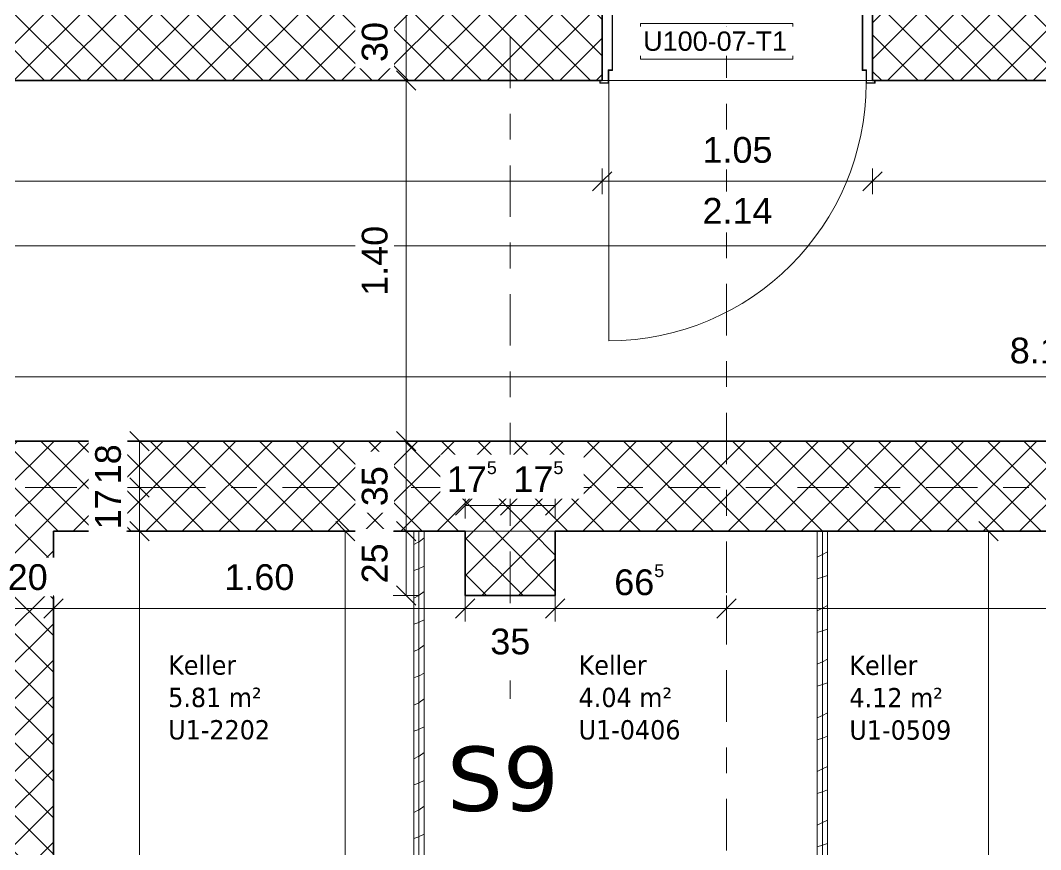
# Model space of a CAD drawing. Header units: metres. Extents: x -35.6 to 33, y -4 to 38.1.
# Drawn here: x 8.239 to 12.202, y 14.985 to 18.206 of the extents above; entities that cross this region are included whole.
import ezdxf

# ---------------------------------------------------------------- set-up
doc = ezdxf.new("R2010")
doc.units = ezdxf.units.M
doc.linetypes.add('_Rasterlinie_', pattern=[0.375, 0.2, -0.05, 0.075, -0.05])
doc.linetypes.add('Grundrissdarstellung Sturz', pattern=[0.25, 0.15, -0.05, 0, -0.05])
for name, color, linetype, lineweight in [('A-____-____-DIMS', 7, 'Continuous', 5), ('A-____-____-DIMS-50', 7, 'Continuous', 5), ('A-AREA-____-IDEN', 7, 'Continuous', 5), ('A-DOOR-____-IDEN', 7, 'Continuous', 5), ('A-DOOR-____-OTLN', 7, 'Continuous', 9), ('A-DOOR-FRAM-MCUT', 7, 'Continuous', 9), ('A-DOOR-OPNG-OTLN', 7, 'Continuous', 9), ('A-FLOR-____-OTLN', 7, 'Continuous', 9), ('A-WALL-____-MCUT', 7, 'Continuous', 35), ('A-WALL-____-PATT', 7, 'Continuous', 35), ('A-WALL-FNSH-MCUT', 7, 'Continuous', 35), ('S-COLS-____-MCUT', 7, 'Continuous', 35), ('S-COLS-____-OTLN', 7, 'Continuous', 9), ('S-GRID-____-OTLN', 7, 'Continuous', 5)]:
    doc.layers.add(name, color=color, linetype=linetype, lineweight=lineweight)
doc.layers.add('S-GRID-____-IDEN', color=7, linetype='Continuous', lineweight=9, true_color=0x5555aa)
doc.styles.add('Arial', font='arial.ttf', dxfattribs={"height": 0.1})
doc.styles.add('Arial_1', font='arial.ttf', dxfattribs={"height": 0.075})
doc.styles.add('Verdana_3', font='verdana.ttf', dxfattribs={"width": 0.9, "height": 0.075})
doc.styles.add('Verdana_B', font='verdana.ttf', dxfattribs={"height": 0.25})
doc.dimstyles.new('Arial_2_00mm_fein_2', dxfattribs={"dimscale": 0.3048, "dimtxt": 0.102026, "dimasz": 0.246063, "dimexe": 0.164042, "dimexo": 0.0625, "dimgap": 0.123031, "dimtad": 1, "dimrnd": 0.005, "dimzin": 0, "dimdsep": 46, "dimtxsty": 'Arial', "dimblk1": 'OBLIQUE', "dimblk2": 'OBLIQUE', "dimsah": 1, "dimcen": 0.09, "dimazin": 0, "dimtfac": 1, "dimtdec": 4, "dimtix": 1, "dimtmove": 0, "dimatfit": 3, "dimfxl": 0.164042, "dimfxlon": 1, "dimtvp": 1, "dimtfill": 1, "dimtolj": 1, "dimtzin": 0, "dimarcsym": 2})
doc.dimstyles.new('SUB_Rohbau_fein', dxfattribs={"dimscale": 0.3048, "dimtxt": 0.102026, "dimasz": 0.246063, "dimexe": 0.164042, "dimexo": 0.0625, "dimgap": 0.123031, "dimtad": 1, "dimdec": 1, "dimlfac": 100, "dimrnd": 0.5, "dimdsep": 46, "dimtxsty": 'Arial', "dimblk1": 'OBLIQUE', "dimblk2": 'OBLIQUE', "dimsah": 1, "dimcen": 0.09, "dimazin": 0, "dimtfac": 1, "dimtdec": 4, "dimtix": 1, "dimtmove": 0, "dimatfit": 3, "dimfxl": 0.164042, "dimfxlon": 1, "dimtvp": 1, "dimtfill": 1, "dimtolj": 1, "dimtzin": 0, "dimarcsym": 2})
doc.dimstyles.new('SUB_Rohbau_fein_1', dxfattribs={"dimscale": 0.3048, "dimtxt": 0.102026, "dimasz": 0.246063, "dimexe": 0.164042, "dimexo": 0.0625, "dimgap": 0.123031, "dimtad": 1, "dimrnd": 0.005, "dimzin": 0, "dimdsep": 46, "dimtxsty": 'Arial', "dimblk1": 'OBLIQUE', "dimblk2": 'OBLIQUE', "dimsah": 1, "dimcen": 0.09, "dimazin": 0, "dimtfac": 1, "dimtdec": 4, "dimtix": 1, "dimtmove": 0, "dimatfit": 3, "dimfxl": 0.164042, "dimfxlon": 1, "dimtvp": 1, "dimtfill": 1, "dimtolj": 1, "dimtzin": 0, "dimarcsym": 2})
doc.dimstyles.new('SUB_Rohbau_fein_2', dxfattribs={"dimscale": 0.3048, "dimtxt": 0.102026, "dimasz": 0.246063, "dimexe": 0.164042, "dimexo": 0.0625, "dimgap": 0.123031, "dimtad": 1, "dimrnd": 0.005, "dimzin": 0, "dimdsep": 46, "dimtxsty": 'Arial', "dimblk1": 'OBLIQUE', "dimblk2": 'OBLIQUE', "dimsah": 1, "dimcen": 0.09, "dimazin": 0, "dimtfac": 1, "dimtdec": 4, "dimtix": 1, "dimtmove": 2, "dimatfit": 3, "dimfxl": 0.164042, "dimfxlon": 1, "dimtvp": 1, "dimtfill": 1, "dimtolj": 1, "dimtzin": 0, "dimarcsym": 2})
doc.dimstyles.new('SUB_Rohbau_fein_3', dxfattribs={"dimscale": 0.3048, "dimtxt": 0.102026, "dimasz": 0.246063, "dimexe": 0.164042, "dimexo": 0.0625, "dimgap": 0.123031, "dimtad": 1, "dimdec": 1, "dimlfac": 100, "dimrnd": 0.5, "dimdsep": 46, "dimtxsty": 'Arial', "dimblk1": 'OBLIQUE', "dimblk2": 'OBLIQUE', "dimsah": 1, "dimcen": 0.09, "dimazin": 0, "dimtfac": 1, "dimtdec": 4, "dimtix": 1, "dimtmove": 2, "dimatfit": 3, "dimfxl": 0.164042, "dimfxlon": 1, "dimtvp": 1, "dimtfill": 1, "dimtolj": 1, "dimtzin": 0, "dimarcsym": 2})
doc.dimstyles.new('SUB_Rohbau_fein_6', dxfattribs={"dimscale": 0.3048, "dimtxt": 0.102026, "dimasz": 0.246063, "dimexe": 0.164042, "dimexo": 0.0625, "dimgap": 0.123031, "dimtad": 1, "dimdec": 1, "dimlfac": 100, "dimrnd": 0.5, "dimdsep": 46, "dimtxsty": 'Arial', "dimblk1": 'OBLIQUE', "dimblk2": 'OBLIQUE', "dimsah": 1, "dimcen": 0.09, "dimazin": 0, "dimtfac": 1, "dimtdec": 4, "dimtix": 1, "dimtmove": 0, "dimatfit": 3, "dimfxl": 0.164042, "dimfxlon": 1, "dimtvp": 1, "dimtfill": 1, "dimtolj": 1, "dimtzin": 0, "dimarcsym": 2})
doc.dimstyles.new('SUB_Rohbau_fein_7', dxfattribs={"dimscale": 0.3048, "dimtxt": 0.102026, "dimasz": 0.246063, "dimexe": 0.164042, "dimexo": 0.0625, "dimgap": 0.123031, "dimtad": 1, "dimrnd": 0.005, "dimzin": 0, "dimdsep": 46, "dimtxsty": 'Arial', "dimblk1": 'OBLIQUE', "dimblk2": 'OBLIQUE', "dimsah": 1, "dimcen": 0.09, "dimazin": 0, "dimtfac": 1, "dimtdec": 4, "dimtix": 1, "dimtmove": 0, "dimatfit": 3, "dimfxl": 0.164042, "dimfxlon": 1, "dimtvp": 1, "dimtfill": 1, "dimtolj": 1, "dimtzin": 0, "dimarcsym": 2})
pattern_1 = [(45, (0, 0), (-0.07071068, 0.07071068), []), (135, (0, 0), (-0.07071068, -0.07071068), [])]
pattern_2 = [(216.87, (0.0833, 0.20825), (0.62474926, 0.41650112), [0.10412, -0.93712]), (206.565, (0.20825, 0.14578), (-0.20825414, -0.2082493), [0.23283, -0.23283]), (198.435, (0.20825, 0.04165), (-0.41650024, -0.20824584), [0.13171, -0.52684])]

# ---------------------------------------------------------------- blocks, each defined once
blk = doc.blocks.new('TU DF 1 - Stahlzarge - stumpf einschlagend - ML - 1050 x 2140 - EI30-V22--01_UG_OK_FFB_AF_ro')
at = {"layer": 'A-DOOR-____-OTLN', "linetype": 'Grundrissdarstellung Sturz'}
for p, q in [((-0.525, 0.15), (0.525, 0.15)), ((-0.525, -0.15), (0.525, -0.15))]:
    blk.add_line(p, q, dxfattribs=at)
at = {"layer": 'A-DOOR-FRAM-MCUT'}
for p, q in [((-0.5, 0.16), (-0.535, 0.16)), ((-0.535, 0.16), (-0.535, 0.15)), ((-0.5, 0.11), (-0.5, 0.16)), ((0.535, 0.16), (0.5, 0.16)), ((0.5, 0.16), (0.5, 0.11)), ((0.535, 0.15), (0.535, 0.16)), ((-0.535, 0.15), (-0.533, 0.15)), ((-0.533, 0.15), (-0.533, 0.158)), ((-0.533, 0.158), (-0.502, 0.158)), ((-0.502, 0.158), (-0.502, 0.108)), ((0.502, 0.108), (0.502, 0.158)), ((0.502, 0.158), (0.533, 0.158)), ((0.533, 0.158), (0.533, 0.15)), ((0.533, 0.15), (0.535, 0.15)), ((-0.502, 0.108), (-0.487, 0.108)), ((-0.485, 0.11), (-0.5, 0.11)), ((-0.487, 0.108), (-0.487, -0.158)), ((-0.485, -0.16), (-0.485, 0.11)), ((0.5, 0.11), (0.485, 0.11)), ((0.485, 0.11), (0.485, -0.16)), ((0.487, -0.158), (0.487, 0.108)), ((0.487, 0.108), (0.502, 0.108)), ((-0.533, -0.15), (-0.535, -0.15)), ((-0.535, -0.15), (-0.535, -0.16)), ((-0.533, -0.158), (-0.533, -0.15)), ((-0.487, -0.158), (-0.533, -0.158)), ((0.533, -0.158), (0.487, -0.158)), ((0.535, -0.15), (0.533, -0.15)), ((0.533, -0.15), (0.533, -0.158)), ((0.535, -0.16), (0.535, -0.15)), ((-0.535, -0.16), (-0.485, -0.16)), ((0.485, -0.16), (0.535, -0.16))]:
    blk.add_line(p, q, dxfattribs=at)
at = {"layer": 'A-DOOR-OPNG-OTLN'}
blk.add_line((0.5, 0.16), (0.5, 1.16), dxfattribs=at)
blk.add_arc((0.5, 0.16), 1, 90, 180, dxfattribs=at)
blk = doc.blocks.new('DIMBLOCK446--01_UG_OK_FFB_AF_ro')
at = {"layer": 'A-____-____-DIMS-50'}
for p, q in [((8.7011, 16.5716), (8.6636, 16.6091)), ((8.7011, 16.5716), (8.6511, 16.5716)), ((8.7011, 16.5716), (8.7011, 16.3916)), ((8.7011, 16.5716), (8.7386, 16.5341)), ((8.7011, 16.5716), (8.7511, 16.5716)), ((8.7011, 16.3916), (8.6636, 16.4291)), ((8.7011, 16.3916), (8.6511, 16.3916)), ((8.7011, 16.3916), (8.7386, 16.3541)), ((8.7011, 16.3916), (8.7511, 16.3916))]:
    blk.add_line(p, q, dxfattribs=at)
at = {"layer": 'A-____-____-DIMS-50', "color": 0, "insert": (8.529, 16.404), "char_height": 0.1, "width": 0.186088, "attachment_point": 1, "rotation": 90, "line_spacing_factor": 0.941778, "style": 'Arial', "bg_fill": 3, "box_fill_scale": 1.25, "bg_fill_color": 256, "bg_fill_true_color": 13158600, "bg_fill_transparency": 0}
blk.add_mtext('18', dxfattribs=at)
blk = doc.blocks.new('_Oblique')
at = {"color": 0, "linetype": 'ByBlock', "lineweight": -2}
blk.add_line((-0.5, -0.5), (0.5, 0.5), dxfattribs=at)
blk = doc.blocks.new('DIMBLOCK447--01_UG_OK_FFB_AF_ro')
at = {"layer": 'A-____-____-DIMS-50'}
for p, q in [((8.7011, 16.3916), (8.6636, 16.4291)), ((8.7011, 16.3916), (8.6511, 16.3916)), ((8.7011, 16.3916), (8.7011, 16.2216)), ((8.7011, 16.3916), (8.7386, 16.3541)), ((8.7011, 16.3916), (8.7511, 16.3916)), ((8.7011, 16.2216), (8.6636, 16.2591)), ((8.7011, 16.2216), (8.6511, 16.2216)), ((8.7011, 16.2216), (8.7386, 16.1841)), ((8.7011, 16.2216), (8.7511, 16.2216))]:
    blk.add_line(p, q, dxfattribs=at)
at = {"layer": 'A-____-____-DIMS-50', "color": 0, "insert": (8.529, 16.229), "char_height": 0.1, "width": 0.186088, "attachment_point": 1, "rotation": 90, "line_spacing_factor": 0.941778, "style": 'Arial', "bg_fill": 3, "box_fill_scale": 1.25, "bg_fill_color": 256, "bg_fill_true_color": 13158600, "bg_fill_transparency": 0}
blk.add_mtext('17', dxfattribs=at)
blk = doc.blocks.new('DIMBLOCK448--01_UG_OK_FFB_AF_ro')
at = {"layer": 'A-____-____-DIMS-50'}
for p, q in [((8.7011, 16.2216), (8.6636, 16.2591)), ((8.7011, 16.2216), (8.6511, 16.2216)), ((8.7011, 16.2216), (8.7011, 7.2516)), ((8.7011, 16.2216), (8.7386, 16.1841)), ((8.7011, 16.2216), (8.7511, 16.2216)), ((8.7011, 7.2516), (8.6636, 7.2891)), ((8.7011, 7.2516), (8.6511, 7.2516)), ((8.7011, 7.2516), (8.7386, 7.2141)), ((8.7011, 7.2516), (8.7511, 7.2516))]:
    blk.add_line(p, q, dxfattribs=at)
at = {"layer": 'A-____-____-DIMS-50', "color": 0, "insert": (8.529, 12.1492), "char_height": 0.1, "width": 0.325653, "attachment_point": 1, "rotation": 90, "line_spacing_factor": 0.941778, "style": 'Arial', "bg_fill": 3, "box_fill_scale": 1.25, "bg_fill_color": 256, "bg_fill_true_color": 13158600, "bg_fill_transparency": 0}
blk.add_mtext('8.97', dxfattribs=at)
blk = doc.blocks.new('DIMBLOCK786--01_UG_OK_FFB_AF_ro')
at = {"layer": 'A-____-____-DIMS-50'}
for p, q in [((8.167, 16.8216), (8.167, 16.8716)), ((8.167, 16.8216), (8.2045, 16.8591)), ((16.322, 16.8216), (16.322, 16.8716)), ((16.322, 16.8216), (16.3595, 16.8591)), ((8.167, 16.8216), (8.1295, 16.7841)), ((8.167, 16.8216), (16.322, 16.8216)), ((8.167, 16.8216), (8.167, 16.7716)), ((16.322, 16.8216), (16.2845, 16.7841)), ((16.322, 16.8216), (16.322, 16.7716))]:
    blk.add_line(p, q, dxfattribs=at)
at = {"layer": 'A-____-____-DIMS-50', "color": 0, "insert": (12.0828, 16.9936), "char_height": 0.1, "width": 0.388091, "attachment_point": 1, "line_spacing_factor": 0.941778, "style": 'Arial', "bg_fill": 3, "box_fill_scale": 1.25, "bg_fill_color": 256, "bg_fill_true_color": 13158600, "bg_fill_transparency": 0}
blk.add_mtext('8.15\\A2\\H0.5x;\\S5^  ;\\H2x;', dxfattribs=at)
blk = doc.blocks.new('DIMBLOCK792--01_UG_OK_FFB_AF_ro')
at = {"layer": 'A-____-____-DIMS-50'}
for p, q in [((-9.633, 17.5806), (-9.633, 17.6306)), ((-9.633, 17.5806), (-9.5955, 17.6181)), ((10.4995, 17.5806), (10.4995, 17.6306)), ((10.4995, 17.5806), (10.537, 17.6181)), ((-9.633, 17.5806), (-9.6705, 17.5431)), ((-9.633, 17.5806), (10.4995, 17.5806)), ((-9.633, 17.5806), (-9.633, 17.5306)), ((10.4995, 17.5806), (10.462, 17.5431)), ((10.4995, 17.5806), (10.4995, 17.5306))]:
    blk.add_line(p, q, dxfattribs=at)
at = {"layer": 'A-____-____-DIMS-50', "color": 0, "insert": (0.2328, 17.7526), "char_height": 0.1, "width": 0.481134, "attachment_point": 1, "line_spacing_factor": 0.941778, "style": 'Arial', "bg_fill": 3, "box_fill_scale": 1.25, "bg_fill_color": 256, "bg_fill_true_color": 13158600, "bg_fill_transparency": 0}
blk.add_mtext('20.13\\A2\\H0.5x;\\S5^  ;\\H2x;', dxfattribs=at)
blk = doc.blocks.new('DIMBLOCK793--01_UG_OK_FFB_AF_ro')
at = {"layer": 'A-____-____-DIMS-50'}
for p, q in [((10.4995, 17.5806), (10.4995, 17.6306)), ((10.4995, 17.5806), (10.537, 17.6181)), ((11.5495, 17.5806), (11.5495, 17.6306)), ((11.5495, 17.5806), (11.587, 17.6181)), ((10.4995, 17.5806), (10.462, 17.5431)), ((10.4995, 17.5806), (11.5495, 17.5806)), ((10.4995, 17.5806), (10.4995, 17.5306)), ((11.5495, 17.5806), (11.512, 17.5431)), ((11.5495, 17.5806), (11.5495, 17.5306))]:
    blk.add_line(p, q, dxfattribs=at)
at = {"layer": 'A-____-____-DIMS-50', "color": 0, "char_height": 0.1, "width": 0.325653, "attachment_point": 1, "line_spacing_factor": 0.941778, "style": 'Arial', "bg_fill": 3, "box_fill_scale": 1.25, "bg_fill_color": 256, "bg_fill_true_color": 13158600, "bg_fill_transparency": 0}
for s, insert in [('1.05', (10.8888, 17.7526)), ('2.14', (10.8888, 17.516))]:
    blk.add_mtext(s, dxfattribs=dict(at, insert=insert))
blk = doc.blocks.new('DIMBLOCK794--01_UG_OK_FFB_AF_ro')
at = {"layer": 'A-____-____-DIMS-50'}
for p, q in [((11.5495, 17.5806), (11.5495, 17.6306)), ((11.5495, 17.5806), (11.587, 17.6181)), ((16.322, 17.5806), (16.322, 17.6306)), ((16.322, 17.5806), (16.3595, 17.6181)), ((11.5495, 17.5806), (11.512, 17.5431)), ((11.5495, 17.5806), (16.322, 17.5806)), ((11.5495, 17.5806), (11.5495, 17.5306)), ((16.322, 17.5806), (16.2845, 17.5431)), ((16.322, 17.5806), (16.322, 17.5306))]:
    blk.add_line(p, q, dxfattribs=at)
at = {"layer": 'A-____-____-DIMS-50', "color": 0, "insert": (13.774, 17.7526), "char_height": 0.1, "width": 0.388091, "attachment_point": 1, "line_spacing_factor": 0.941778, "style": 'Arial', "bg_fill": 3, "box_fill_scale": 1.25, "bg_fill_color": 256, "bg_fill_true_color": 13158600, "bg_fill_transparency": 0}
blk.add_mtext('4.77\\A2\\H0.5x;\\S5^  ;\\H2x;', dxfattribs=at)
blk = doc.blocks.new('DIMBLOCK804--01_UG_OK_FFB_AF_ro')
at = {"layer": 'A-____-____-DIMS-50'}
for p, q in [((-9.633, 17.3306), (-9.633, 17.3806)), ((-9.633, 17.3306), (-9.5955, 17.3681)), ((16.322, 17.3306), (16.322, 17.3806)), ((16.322, 17.3306), (16.3595, 17.3681)), ((-9.633, 17.3306), (-9.6705, 17.2931)), ((-9.633, 17.3306), (16.322, 17.3306)), ((-9.633, 17.3306), (-9.633, 17.2806)), ((16.322, 17.3306), (16.2845, 17.2931)), ((16.322, 17.3306), (16.322, 17.2806))]:
    blk.add_line(p, q, dxfattribs=at)
at = {"layer": 'A-____-____-DIMS-50', "color": 0, "insert": (3.144, 17.5026), "char_height": 0.1, "width": 0.481134, "attachment_point": 1, "line_spacing_factor": 0.941778, "style": 'Arial', "bg_fill": 3, "box_fill_scale": 1.25, "bg_fill_color": 256, "bg_fill_true_color": 13158600, "bg_fill_transparency": 0}
blk.add_mtext('25.95\\A2\\H0.5x;\\S5^  ;\\H2x;', dxfattribs=at)
blk = doc.blocks.new('DIMBLOCK855--01_UG_OK_FFB_AF_ro')
at = {"layer": 'A-____-____-DIMS-50'}
for p, q in [((8.167, 15.9216), (8.167, 15.9716)), ((8.167, 15.9216), (8.2045, 15.9591)), ((8.367, 15.9216), (8.367, 15.9716)), ((8.367, 15.9216), (8.4045, 15.9591)), ((8.167, 15.9216), (8.1295, 15.8841)), ((8.167, 15.9216), (8.367, 15.9216)), ((8.167, 15.9216), (8.167, 15.8716)), ((8.367, 15.9216), (8.3295, 15.8841)), ((8.367, 15.9216), (8.367, 15.8716))]:
    blk.add_line(p, q, dxfattribs=at)
at = {"layer": 'A-____-____-DIMS-50', "color": 0, "insert": (8.1894, 16.0936), "char_height": 0.1, "width": 0.186088, "attachment_point": 1, "line_spacing_factor": 0.941778, "style": 'Arial', "bg_fill": 3, "box_fill_scale": 1.25, "bg_fill_color": 256, "bg_fill_true_color": 13158600, "bg_fill_transparency": 0}
blk.add_mtext('20', dxfattribs=at)
blk = doc.blocks.new('DIMBLOCK856--01_UG_OK_FFB_AF_ro')
at = {"layer": 'A-____-____-DIMS-50'}
for p, q in [((8.367, 15.9216), (8.367, 15.9716)), ((8.367, 15.9216), (8.4045, 15.9591)), ((9.967, 15.9216), (9.967, 15.9716)), ((9.967, 15.9216), (10.0045, 15.9591)), ((8.367, 15.9216), (8.3295, 15.8841)), ((8.367, 15.9216), (9.967, 15.9216)), ((8.367, 15.9216), (8.367, 15.8716)), ((9.967, 15.9216), (9.9295, 15.8841)), ((9.967, 15.9216), (9.967, 15.8716))]:
    blk.add_line(p, q, dxfattribs=at)
at = {"layer": 'A-____-____-DIMS-50', "color": 0, "insert": (9.0313, 16.0936), "char_height": 0.1, "width": 0.325653, "attachment_point": 1, "line_spacing_factor": 0.941778, "style": 'Arial', "bg_fill": 3, "box_fill_scale": 1.25, "bg_fill_color": 256, "bg_fill_true_color": 13158600, "bg_fill_transparency": 0}
blk.add_mtext('1.60', dxfattribs=at)
blk = doc.blocks.new('DIMBLOCK857--01_UG_OK_FFB_AF_ro')
at = {"layer": 'A-____-____-DIMS-50'}
for p, q in [((9.967, 15.9216), (9.967, 15.9716)), ((9.967, 15.9216), (10.0045, 15.9591)), ((10.317, 15.9216), (10.317, 15.9716)), ((10.317, 15.9216), (10.3545, 15.9591)), ((9.967, 15.9216), (9.9295, 15.8841)), ((9.967, 15.9216), (10.317, 15.9216)), ((9.967, 15.9216), (9.967, 15.8716)), ((10.317, 15.9216), (10.2795, 15.8841)), ((10.317, 15.9216), (10.317, 15.8716))]:
    blk.add_line(p, q, dxfattribs=at)
at = {"layer": 'A-____-____-DIMS-50', "color": 0, "insert": (10.0644, 15.8436), "char_height": 0.1, "width": 0.186088, "attachment_point": 1, "line_spacing_factor": 0.941778, "style": 'Arial', "bg_fill": 3, "box_fill_scale": 1.25, "bg_fill_color": 256, "bg_fill_true_color": 13158600, "bg_fill_transparency": 0}
blk.add_mtext('35', dxfattribs=at)
blk = doc.blocks.new('DIMBLOCK858--01_UG_OK_FFB_AF_ro')
at = {"layer": 'A-____-____-DIMS-50'}
for p, q in [((10.317, 15.9216), (10.317, 15.9716)), ((10.317, 15.9216), (10.3545, 15.9591)), ((10.982, 15.9216), (10.982, 15.9716)), ((10.982, 15.9216), (11.0195, 15.9591)), ((10.317, 15.9216), (10.2795, 15.8841)), ((10.317, 15.9216), (10.982, 15.9216)), ((10.317, 15.9216), (10.317, 15.8716)), ((10.982, 15.9216), (10.9445, 15.8841)), ((10.982, 15.9216), (10.982, 15.8716))]:
    blk.add_line(p, q, dxfattribs=at)
at = {"layer": 'A-____-____-DIMS-50', "color": 0, "insert": (10.5459, 16.0936), "char_height": 0.1, "width": 0.248525, "attachment_point": 1, "line_spacing_factor": 0.941778, "style": 'Arial', "bg_fill": 3, "box_fill_scale": 1.25, "bg_fill_color": 256, "bg_fill_true_color": 13158600, "bg_fill_transparency": 0}
blk.add_mtext('66\\A2\\H0.5x;\\S5^  ;\\H2x;', dxfattribs=at)
blk = doc.blocks.new('DIMBLOCK859--01_UG_OK_FFB_AF_ro')
at = {"layer": 'A-____-____-DIMS-50'}
for p, q in [((10.982, 15.9216), (10.982, 15.9716)), ((10.982, 15.9216), (11.0195, 15.9591)), ((16.322, 15.9216), (16.322, 15.9716)), ((16.322, 15.9216), (16.3595, 15.9591)), ((10.982, 15.9216), (10.9445, 15.8841)), ((10.982, 15.9216), (16.322, 15.9216)), ((10.982, 15.9216), (10.982, 15.8716)), ((16.322, 15.9216), (16.2845, 15.8841)), ((16.322, 15.9216), (16.322, 15.8716))]:
    blk.add_line(p, q, dxfattribs=at)
at = {"layer": 'A-____-____-DIMS-50', "color": 0, "insert": (13.5163, 16.0936), "char_height": 0.1, "width": 0.325653, "attachment_point": 1, "line_spacing_factor": 0.941778, "style": 'Arial', "bg_fill": 3, "box_fill_scale": 1.25, "bg_fill_color": 256, "bg_fill_true_color": 13158600, "bg_fill_transparency": 0}
blk.add_mtext('5.34', dxfattribs=at)
blk = doc.blocks.new('DIMBLOCK909--01_UG_OK_FFB_AF_ro')
at = {"layer": 'A-____-____-DIMS-50'}
for p, q in [((9.5011, 16.2216), (9.4636, 16.2591)), ((9.5011, 16.2216), (9.4511, 16.2216)), ((9.5011, 16.2216), (9.5011, 12.0541)), ((9.5011, 16.2216), (9.5386, 16.1841)), ((9.5011, 16.2216), (9.5511, 16.2216)), ((9.5011, 12.0541), (9.4636, 12.0916)), ((9.5011, 12.0541), (9.4511, 12.0541)), ((9.5011, 12.0541), (9.5386, 12.0166)), ((9.5011, 12.0541), (9.5511, 12.0541))]:
    blk.add_line(p, q, dxfattribs=at)
at = {"layer": 'A-____-____-DIMS-50', "color": 0, "insert": (9.329, 13.879), "char_height": 0.1, "width": 0.325653, "attachment_point": 1, "rotation": 90, "line_spacing_factor": 0.941778, "style": 'Arial', "bg_fill": 3, "box_fill_scale": 1.25, "bg_fill_color": 256, "bg_fill_true_color": 13158600, "bg_fill_transparency": 0}
blk.add_mtext('4.17', dxfattribs=at)
blk = doc.blocks.new('DIMBLOCK920--01_UG_OK_FFB_AF_ro')
at = {"layer": 'A-____-____-DIMS-50'}
for p, q in [((9.5011, 16.2216), (9.4636, 16.2591)), ((9.5011, 16.2216), (9.4511, 16.2216)), ((9.5011, 16.2216), (9.5011, 12.0541)), ((9.5011, 16.2216), (9.5386, 16.1841)), ((9.5011, 16.2216), (9.5511, 16.2216)), ((9.5011, 12.0541), (9.4636, 12.0916)), ((9.5011, 12.0541), (9.4511, 12.0541)), ((9.5011, 12.0541), (9.5386, 12.0166)), ((9.5011, 12.0541), (9.5511, 12.0541))]:
    blk.add_line(p, q, dxfattribs=at)
at = {"layer": 'A-____-____-DIMS-50', "color": 0, "insert": (9.329, 13.879), "char_height": 0.1, "width": 0.325653, "attachment_point": 1, "rotation": 90, "line_spacing_factor": 0.941778, "style": 'Arial', "bg_fill": 3, "box_fill_scale": 1.25, "bg_fill_color": 256, "bg_fill_true_color": 13158600, "bg_fill_transparency": 0}
blk.add_mtext('4.17', dxfattribs=at)
blk = doc.blocks.new('DIMBLOCK928--01_UG_OK_FFB_AF_ro')
at = {"layer": 'A-____-____-DIMS-50'}
for p, q in [((11.9995, 16.2216), (11.962, 16.2591)), ((11.9995, 16.2216), (11.9495, 16.2216)), ((11.9995, 12.2791), (11.9995, 16.2216)), ((11.9995, 16.2216), (12.037, 16.1841)), ((11.9995, 16.2216), (12.0495, 16.2216)), ((11.9995, 12.2791), (11.962, 12.3166)), ((11.9995, 12.2791), (11.9495, 12.2791)), ((11.9995, 12.2791), (12.037, 12.2416)), ((11.9995, 12.2791), (12.0495, 12.2791))]:
    blk.add_line(p, q, dxfattribs=at)
at = {"layer": 'A-____-____-DIMS-50', "color": 0, "insert": (11.8275, 13.8524), "char_height": 0.1, "width": 0.388091, "attachment_point": 1, "rotation": 90, "line_spacing_factor": 0.941778, "style": 'Arial', "bg_fill": 3, "box_fill_scale": 1.25, "bg_fill_color": 256, "bg_fill_true_color": 13158600, "bg_fill_transparency": 0}
blk.add_mtext('3.94\\A2\\H0.5x;\\S5^  ;\\H2x;', dxfattribs=at)
blk = doc.blocks.new('DIMBLOCK986--01_UG_OK_FFB_AF_ro')
at = {"layer": 'A-____-____-DIMS-50'}
for p, q in [((9.737, 16.2216), (9.6995, 16.2591)), ((9.737, 16.2216), (9.687, 16.2216)), ((9.737, 15.9716), (9.737, 16.2216)), ((9.737, 16.2216), (9.7745, 16.1841)), ((9.737, 16.2216), (9.787, 16.2216)), ((9.737, 15.9716), (9.6995, 16.0091)), ((9.737, 15.9716), (9.687, 15.9716)), ((9.737, 15.9716), (9.7745, 15.9341)), ((9.737, 15.9716), (9.787, 15.9716))]:
    blk.add_line(p, q, dxfattribs=at)
at = {"layer": 'A-____-____-DIMS-50', "color": 0, "insert": (9.565, 16.019), "char_height": 0.1, "width": 0.186088, "attachment_point": 1, "rotation": 90, "line_spacing_factor": 0.941778, "style": 'Arial', "bg_fill": 3, "box_fill_scale": 1.25, "bg_fill_color": 256, "bg_fill_true_color": 13158600, "bg_fill_transparency": 0}
blk.add_mtext('25', dxfattribs=at)
blk = doc.blocks.new('DIMBLOCK987--01_UG_OK_FFB_AF_ro')
at = {"layer": 'A-____-____-DIMS-50'}
for p, q in [((9.737, 16.5716), (9.6995, 16.6091)), ((9.737, 16.5716), (9.687, 16.5716)), ((9.737, 16.2216), (9.737, 16.5716)), ((9.737, 16.5716), (9.7745, 16.5341)), ((9.737, 16.5716), (9.787, 16.5716)), ((9.737, 16.2216), (9.6995, 16.2591)), ((9.737, 16.2216), (9.687, 16.2216)), ((9.737, 16.2216), (9.7745, 16.1841)), ((9.737, 16.2216), (9.787, 16.2216))]:
    blk.add_line(p, q, dxfattribs=at)
at = {"layer": 'A-____-____-DIMS-50', "color": 0, "insert": (9.565, 16.319), "char_height": 0.1, "width": 0.186088, "attachment_point": 1, "rotation": 90, "line_spacing_factor": 0.941778, "style": 'Arial', "bg_fill": 3, "box_fill_scale": 1.25, "bg_fill_color": 256, "bg_fill_true_color": 13158600, "bg_fill_transparency": 0}
blk.add_mtext('35', dxfattribs=at)
blk = doc.blocks.new('DIMBLOCK988--01_UG_OK_FFB_AF_ro')
at = {"layer": 'A-____-____-DIMS-50'}
for p, q in [((9.737, 17.9716), (9.6995, 18.0091)), ((9.737, 17.9716), (9.687, 17.9716)), ((9.737, 16.5716), (9.737, 17.9716)), ((9.737, 17.9716), (9.7745, 17.9341)), ((9.737, 17.9716), (9.787, 17.9716)), ((9.737, 16.5716), (9.6995, 16.6091)), ((9.737, 16.5716), (9.687, 16.5716)), ((9.737, 16.5716), (9.7745, 16.5341)), ((9.737, 16.5716), (9.787, 16.5716))]:
    blk.add_line(p, q, dxfattribs=at)
at = {"layer": 'A-____-____-DIMS-50', "color": 0, "insert": (9.565, 17.1359), "char_height": 0.1, "width": 0.325653, "attachment_point": 1, "rotation": 90, "line_spacing_factor": 0.941778, "style": 'Arial', "bg_fill": 3, "box_fill_scale": 1.25, "bg_fill_color": 256, "bg_fill_true_color": 13158600, "bg_fill_transparency": 0}
blk.add_mtext('1.40', dxfattribs=at)
blk = doc.blocks.new('DIMBLOCK989--01_UG_OK_FFB_AF_ro')
at = {"layer": 'A-____-____-DIMS-50'}
for p, q in [((9.737, 18.2716), (9.6995, 18.3091)), ((9.737, 18.2716), (9.687, 18.2716)), ((9.737, 17.9716), (9.737, 18.2716)), ((9.737, 18.2716), (9.7745, 18.2341)), ((9.737, 18.2716), (9.787, 18.2716)), ((9.737, 17.9716), (9.6995, 18.0091)), ((9.737, 17.9716), (9.687, 17.9716)), ((9.737, 17.9716), (9.7745, 17.9341)), ((9.737, 17.9716), (9.787, 17.9716))]:
    blk.add_line(p, q, dxfattribs=at)
at = {"layer": 'A-____-____-DIMS-50', "color": 0, "insert": (9.565, 18.044), "char_height": 0.1, "width": 0.186088, "attachment_point": 1, "rotation": 90, "line_spacing_factor": 0.941778, "style": 'Arial', "bg_fill": 3, "box_fill_scale": 1.25, "bg_fill_color": 256, "bg_fill_true_color": 13158600, "bg_fill_transparency": 0}
blk.add_mtext('30', dxfattribs=at)
blk = doc.blocks.new('DIMBLOCK1236--01_UG_OK_FFB_AF_ro')
at = {"layer": 'A-____-____-DIMS-50'}
for p, q in [((9.967, 16.3216), (9.967, 16.3716)), ((10.142, 16.3216), (10.142, 16.3716)), ((9.967, 16.3216), (10.0045, 16.3591)), ((10.142, 16.3216), (10.1795, 16.3591)), ((9.967, 16.3216), (9.9295, 16.2841)), ((9.967, 16.3216), (10.142, 16.3216)), ((9.967, 16.3216), (9.967, 16.2716)), ((10.142, 16.3216), (10.1045, 16.2841)), ((10.142, 16.3216), (10.142, 16.2716))]:
    blk.add_line(p, q, dxfattribs=at)
at = {"layer": 'A-____-____-DIMS-50', "color": 0, "insert": (9.8954, 16.4936), "char_height": 0.1, "width": 0.248525, "attachment_point": 1, "line_spacing_factor": 0.941778, "style": 'Arial', "bg_fill": 3, "box_fill_scale": 1.25, "bg_fill_color": 256, "bg_fill_true_color": 13158600, "bg_fill_transparency": 0}
blk.add_mtext('17\\A2\\H0.5x;\\S5^  ;\\H2x;', dxfattribs=at)
blk = doc.blocks.new('DIMBLOCK1237--01_UG_OK_FFB_AF_ro')
at = {"layer": 'A-____-____-DIMS-50'}
for p, q in [((10.142, 16.3216), (10.142, 16.3716)), ((10.317, 16.3216), (10.317, 16.3716)), ((10.142, 16.3216), (10.1795, 16.3591)), ((10.317, 16.3216), (10.3545, 16.3591)), ((10.142, 16.3216), (10.1045, 16.2841)), ((10.142, 16.3216), (10.317, 16.3216)), ((10.142, 16.3216), (10.142, 16.2716)), ((10.317, 16.3216), (10.2795, 16.2841)), ((10.317, 16.3216), (10.317, 16.2716))]:
    blk.add_line(p, q, dxfattribs=at)
at = {"layer": 'A-____-____-DIMS-50', "color": 0, "insert": (10.154, 16.4936), "char_height": 0.1, "width": 0.248525, "attachment_point": 1, "line_spacing_factor": 0.941778, "style": 'Arial', "bg_fill": 3, "box_fill_scale": 1.25, "bg_fill_color": 256, "bg_fill_true_color": 13158600, "bg_fill_transparency": 0}
blk.add_mtext('17\\A2\\H0.5x;\\S5^  ;\\H2x;', dxfattribs=at)

msp = doc.modelspace()

# ---------------------------------------------------------------- hatches: boundary and pattern name
at = {"layer": 'A-WALL-____-PATT', "lineweight": 9}
h = msp.add_hatch(dxfattribs=at)
h.set_pattern_fill('FP_1', color=256, style=0, pattern_type=2)
h.set_pattern_definition(pattern_1)
h.paths.add_polyline_path([(16.322, 17.9716), (16.322, 18.2716), (11.5495, 18.2716), (11.5495, 17.9716), (16.2023, 17.9716)])
h.paths.add_polyline_path([(5.727, 17.9716), (10.4995, 17.9716), (10.4995, 18.2716), (5.727, 18.2716)])
h = msp.add_hatch(dxfattribs=at)
h.set_pattern_fill('FP_1', color=256, style=0, pattern_type=2)
h.set_pattern_definition(pattern_1)
h.paths.add_polyline_path([(8.3295, 7.2516), (8.367, 7.2516), (8.367, 16.5716), (8.167, 16.5716), (8.167, 7.2516), (8.2895, 7.2516)])
h = msp.add_hatch(dxfattribs=at)
h.set_pattern_fill('FP_1', color=256, style=0, pattern_type=2)
h.set_pattern_definition(pattern_1)
h.paths.add_polyline_path([(12.9395, 16.2216), (16.322, 16.2216), (16.322, 16.5716), (8.367, 16.5716), (8.367, 16.2216), (12.9195, 16.2216)])
at = {"layer": 'A-WALL-____-PATT', "lineweight": 9, "true_color": 0xc3b7ad}
h = msp.add_hatch(dxfattribs=at)
h.set_pattern_fill('FP_4', color=9, style=0, pattern_type=2)
h.set_pattern_definition(pattern_2)
h.paths.add_polyline_path([(9.787, 7.2516), (9.787, 11.1441), (9.767, 11.1441), (9.767, 7.2516)])
h.paths.add_polyline_path([(9.767, 11.9841), (9.787, 11.9841), (9.787, 12.1241), (9.767, 12.1241), (9.767, 12.0341)])
h.paths.add_polyline_path([(9.787, 12.9641), (9.787, 16.2216), (9.767, 16.2216), (9.767, 12.9641)])
h = msp.add_hatch(dxfattribs=at)
h.set_pattern_fill('FP_4', color=9, style=0, pattern_type=2)
h.set_pattern_definition(pattern_2)
h.paths.add_polyline_path([(9.807, 7.2516), (9.807, 11.1441), (9.787, 11.1441), (9.787, 7.2516)])
h.paths.add_polyline_path([(9.807, 11.9841), (9.807, 12.1241), (9.787, 12.1241), (9.787, 11.9841)])
h.paths.add_polyline_path([(9.787, 12.9641), (9.807, 12.9641), (9.807, 16.2216), (9.787, 16.2216), (9.787, 13.9549)])
h = msp.add_hatch(dxfattribs=at)
h.set_pattern_fill('FP_4', color=9, style=0, pattern_type=2)
h.set_pattern_definition(pattern_2)
h.paths.add_polyline_path([(11.3345, 13.5191), (11.3545, 13.5191), (11.3545, 16.2216), (11.3345, 16.2216), (11.3345, 14.7147)])
h = msp.add_hatch(dxfattribs=at)
h.set_pattern_fill('FP_4', color=9, style=0, pattern_type=2)
h.set_pattern_definition(pattern_2)
h.paths.add_polyline_path([(11.3745, 13.5191), (11.3745, 16.2216), (11.3545, 16.2216), (11.3545, 13.5191)])
at = {"layer": 'S-COLS-____-OTLN'}
h = msp.add_hatch(dxfattribs=at)
h.set_pattern_fill('FP_1', color=256, style=0, pattern_type=2)
h.set_pattern_definition(pattern_1)
h.paths.add_polyline_path([(10.317, 15.9716), (10.317, 16.2216), (9.967, 16.2216), (9.967, 15.9716)])

# ---------------------------------------------------------------- linework, layer by layer
at = {"layer": 'A-DOOR-____-IDEN', "flags": 128}
msp.add_lwpolyline([(10.6484, 18.1934), (11.2404, 18.1934), (11.2404, 18.0544), (10.6484, 18.0544)], close=True, dxfattribs=at)
at = {"layer": 'A-FLOR-____-OTLN'}
for p, q in [((10.5225, 17.9716), (10.4995, 17.9716)), ((11.5245, 17.9716), (10.5245, 17.9716)), ((11.5495, 17.9716), (11.5265, 17.9716))]:
    msp.add_line(p, q, dxfattribs=at)
at = {"layer": 'A-WALL-____-MCUT'}
for p, q in [((10.4995, 17.9716), (10.4995, 18.2716)), ((11.5495, 18.2716), (11.5495, 17.9716)), ((-9.633, 17.9716), (10.4995, 17.9716)), ((11.5495, 17.9716), (16.322, 17.9716)), ((16.322, 16.5716), (6.877, 16.5716)), ((8.367, 7.2516), (8.367, 16.2216)), ((8.367, 16.2216), (9.967, 16.2216)), ((10.317, 16.2216), (16.322, 16.2216))]:
    msp.add_line(p, q, dxfattribs=at)
at = {"layer": 'A-WALL-____-MCUT', "color": 253, "lineweight": 9, "true_color": 0x999999}
for p, q in [((9.787, 12.9641), (9.787, 16.2216)), ((11.3545, 13.5191), (11.3545, 16.2216))]:
    msp.add_line(p, q, dxfattribs=at)
at = {"layer": 'A-WALL-____-MCUT', "lineweight": 9}
msp.add_line((9.967, 16.2216), (10.317, 16.2216), dxfattribs=at)
at = {"layer": 'A-WALL-FNSH-MCUT', "color": 253, "lineweight": 9, "true_color": 0x999999}
for p, q in [((9.767, 16.2216), (9.767, 12.9641)), ((9.807, 13.5191), (9.807, 16.2216)), ((11.3345, 16.2216), (11.3345, 13.5191)), ((11.3745, 13.5191), (11.3745, 16.2216))]:
    msp.add_line(p, q, dxfattribs=at)
at = {"layer": 'S-COLS-____-MCUT'}
for p, q in [((9.967, 16.2216), (9.967, 15.9716)), ((10.317, 15.9716), (10.317, 16.2216)), ((9.967, 15.9716), (10.317, 15.9716))]:
    msp.add_line(p, q, dxfattribs=at)
at = {"layer": 'S-COLS-____-OTLN'}
msp.add_line((10.317, 16.2216), (9.967, 16.2216), dxfattribs=at)
at = {"layer": 'S-GRID-____-OTLN', "color": 8, "linetype": '_Rasterlinie_', "true_color": 0x808080}
for p, q in [((10.142, 33.6425), (10.142, 15.5711)), ((10.982, -3.518), (10.982, 26.6349)), ((-33.7426, 16.3916), (27.9515, 16.3916))]:
    msp.add_line(p, q, dxfattribs=at)

# ---------------------------------------------------------------- block references
at = {"layer": 'A-DOOR-____-OTLN', "rotation": 180}
msp.add_blockref('TU DF 1 - Stahlzarge - stumpf einschlagend - ML - 1050 x 2140 - EI30-V22--01_UG_OK_FFB_AF_ro', (11.0245, 18.1216), dxfattribs=at)

# ---------------------------------------------------------------- texts
at = {"layer": 'A-AREA-____-IDEN', "color": 8, "true_color": 0x808080, "char_height": 0.075, "attachment_point": 1, "style": 'Verdana_3'}
for s, insert, width in [('Keller', (8.8128, 15.7395), 0.331899), ('Keller', (10.4076, 15.7395), 0.331899), ('Keller', (11.4597, 15.7386), 0.331899), ('5.81 m²', (8.8128, 15.6138), 0.472595), ('4.04 m²', (10.4076, 15.6138), 0.472595), ('4.12 m²', (11.4597, 15.6129), 0.472595), ('U1-2202', (8.8128, 15.4881), 0.497848), ('U1-0406', (10.4076, 15.4881), 0.497848), ('U1-0509', (11.4597, 15.4872), 0.497848)]:
    msp.add_mtext(s, dxfattribs=dict(at, insert=insert, width=width))
at = {"layer": 'S-GRID-____-IDEN', "color": 8, "lineweight": 5, "true_color": 0x808080, "insert": (9.8955, 15.3857), "char_height": 0.25, "width": 0.593249, "attachment_point": 1, "style": 'Verdana_B'}
msp.add_mtext('S9', dxfattribs=at)

# ---------------------------------------------------------------- next in the draw order: texts
at = {"layer": 'A-DOOR-____-IDEN', "insert": (10.6584, 18.1625), "char_height": 0.075, "width": 0.689451, "attachment_point": 1, "style": 'Arial_1', "bg_fill": 3, "box_fill_scale": 1.25, "bg_fill_color": 256, "bg_fill_true_color": 13158600, "bg_fill_transparency": 0}
msp.add_mtext('U100-07-T1', dxfattribs=at)

# ---------------------------------------------------------------- next in the draw order: dimensions: what is measured, and where the dimension line sits
at = {"layer": 'A-____-____-DIMS'}
for base, p1, p2, text, override, picture, middle in [((10.4995, 17.5806), (-9.633, 17.6306), (10.4995, 17.6306), '\\A1;20.13\\Q;{\\A1;{\\H0.5x;\\S5^ ;}}', {"dimpost": '<>', "dimfxl": 20.1325}, 'DIMBLOCK792--01_UG_OK_FFB_AF_ro', (0.4332, 17.6692)), ((16.322, 16.8216), (8.167, 16.7716), (16.322, 16.8716), '\\A1;8.15\\Q;{\\A1;{\\H0.5x;\\S5^ ;}}', {"dimpost": '<>', "dimfxl": 8.155613}, 'DIMBLOCK786--01_UG_OK_FFB_AF_ro', (12.2445, 16.9101))]:
    dim = msp.add_linear_dim(base=base, p1=p1, p2=p2, text=text, dimstyle='Arial_2_00mm_fein_2', override=override, dxfattribs=at)
    dim.commit()
    dim.dimension.update_dxf_attribs({"geometry": picture, "text_midpoint": middle})
dim = msp.add_linear_dim(base=(8.7011, 16.3916), p1=(8.7511, 16.5716), p2=(8.7511, 16.3916), angle=90, dimstyle='SUB_Rohbau_fein', override={"dimpost": '<>', "dimfxl": 0.18}, dxfattribs=at)
dim.commit()
dim.dimension.update_dxf_attribs({"geometry": 'DIMBLOCK446--01_UG_OK_FFB_AF_ro', "text_midpoint": (8.6125, 16.4816)})
dim = msp.add_linear_dim(base=(10.142, 16.3216), p1=(9.967, 16.2716), p2=(10.142, 16.3716), text='\\A1;17\\Q;{\\A1;{\\H0.5x;\\S5^ ;}}', dimstyle='SUB_Rohbau_fein_3', override={"dimpost": '<>', "dimfxl": 0.201556}, dxfattribs=at)
dim.commit()
dim.dimension.update_dxf_attribs({"geometry": 'DIMBLOCK1236--01_UG_OK_FFB_AF_ro', "text_midpoint": (10.0197, 16.4269), "dimtype": 160})
dim = msp.add_linear_dim(base=(8.367, 15.9216), p1=(8.167, 15.9716), p2=(8.367, 15.9716), dimstyle='SUB_Rohbau_fein', override={"dimpost": '<>', "dimfxl": 0.2}, dxfattribs=at)
dim.commit()
dim.dimension.update_dxf_attribs({"geometry": 'DIMBLOCK855--01_UG_OK_FFB_AF_ro', "text_midpoint": (8.267, 16.0101)})

# ---------------------------------------------------------------- next in the draw order: dimensions: what is measured, and where the dimension line sits
dim = msp.add_linear_dim(base=(11.5495, 17.5806), p1=(10.4995, 17.6306), p2=(11.5495, 17.6306), text='<>\\X2.14', dimstyle='Arial_2_00mm_fein_2', override={"dimpost": '<>', "dimfxl": 1.05}, dxfattribs=at)
dim.commit()
dim.dimension.update_dxf_attribs({"geometry": 'DIMBLOCK793--01_UG_OK_FFB_AF_ro', "text_midpoint": (11.0245, 17.5806)})
dim = msp.add_linear_dim(base=(10.317, 16.3216), p1=(10.142, 16.3716), p2=(10.317, 16.2716), text='\\A1;17\\Q;{\\A1;{\\H0.5x;\\S5^ ;}}', dimstyle='SUB_Rohbau_fein_3', override={"dimpost": '<>', "dimfxl": 0.201556}, dxfattribs=at)
dim.commit()
dim.dimension.update_dxf_attribs({"geometry": 'DIMBLOCK1237--01_UG_OK_FFB_AF_ro', "text_midpoint": (10.2783, 16.4269), "dimtype": 160})
dim = msp.add_linear_dim(base=(8.7011, 16.2216), p1=(8.7511, 16.3916), p2=(8.7511, 16.2216), angle=90, dimstyle='SUB_Rohbau_fein', override={"dimpost": '<>', "dimfxl": 0.17}, dxfattribs=at)
dim.commit()
dim.dimension.update_dxf_attribs({"geometry": 'DIMBLOCK447--01_UG_OK_FFB_AF_ro', "text_midpoint": (8.6134, 16.3066)})

# ---------------------------------------------------------------- next in the draw order: dimensions: what is measured, and where the dimension line sits
dim = msp.add_linear_dim(base=(16.322, 17.5806), p1=(11.5495, 17.6306), p2=(16.322, 17.6306), text='\\A1;4.77\\Q;{\\A1;{\\H0.5x;\\S5^ ;}}', dimstyle='Arial_2_00mm_fein_2', override={"dimpost": '<>', "dimfxl": 4.7725}, dxfattribs=at)
dim.commit()
dim.dimension.update_dxf_attribs({"geometry": 'DIMBLOCK794--01_UG_OK_FFB_AF_ro', "text_midpoint": (13.9357, 17.6681)})
dim = msp.add_linear_dim(base=(8.7011, 7.2516), p1=(8.7511, 16.2216), p2=(8.7511, 7.2516), angle=90, dimstyle='SUB_Rohbau_fein_2', override={"dimpost": '<>', "dimfxl": 8.970004}, dxfattribs=at)
dim.commit()
dim.dimension.update_dxf_attribs({"geometry": 'DIMBLOCK448--01_UG_OK_FFB_AF_ro', "text_midpoint": (8.5957, 12.312), "dimtype": 160, "text_rotation": 90})

# ---------------------------------------------------------------- next in the draw order: dimensions: what is measured, and where the dimension line sits
dim = msp.add_linear_dim(base=(16.322, 17.3306), p1=(-9.633, 17.3806), p2=(16.322, 17.3806), text='\\A1;25.95\\Q;{\\A1;{\\H0.5x;\\S5^ ;}}', dimstyle='SUB_Rohbau_fein_1', override={"dimpost": '<>', "dimfxl": 25.955}, dxfattribs=at)
dim.commit()
dim.dimension.update_dxf_attribs({"geometry": 'DIMBLOCK804--01_UG_OK_FFB_AF_ro', "text_midpoint": (3.3445, 17.4192)})
dim = msp.add_linear_dim(base=(9.967, 15.9216), p1=(8.367, 15.9716), p2=(9.967, 15.9716), dimstyle='SUB_Rohbau_fein_1', override={"dimpost": '<>', "dimfxl": 1.6}, dxfattribs=at)
dim.commit()
dim.dimension.update_dxf_attribs({"geometry": 'DIMBLOCK856--01_UG_OK_FFB_AF_ro', "text_midpoint": (9.167, 16.0101)})

# ---------------------------------------------------------------- next in the draw order: dimensions: what is measured, and where the dimension line sits
dim = msp.add_linear_dim(base=(9.5011, 12.0541), p1=(9.5511, 16.2216), p2=(9.5511, 12.0541), angle=90, dimstyle='SUB_Rohbau_fein_2', override={"dimpost": '<>', "dimfxl": 4.167504}, dxfattribs=at)
dim.commit()
dim.dimension.update_dxf_attribs({"geometry": 'DIMBLOCK909--01_UG_OK_FFB_AF_ro', "text_midpoint": (9.3957, 14.0418), "dimtype": 160, "text_rotation": 90})
dim = msp.add_linear_dim(base=(10.317, 15.9216), p1=(9.967, 15.9716), p2=(10.317, 15.9716), dimstyle='SUB_Rohbau_fein_3', override={"dimpost": '<>', "dimfxl": 0.35}, dxfattribs=at)
dim.commit()
dim.dimension.update_dxf_attribs({"geometry": 'DIMBLOCK857--01_UG_OK_FFB_AF_ro', "text_midpoint": (10.1575, 15.7769), "dimtype": 160})

# ---------------------------------------------------------------- next in the draw order: dimensions: what is measured, and where the dimension line sits
dim = msp.add_linear_dim(base=(9.5011, 12.0541), p1=(9.5511, 16.2216), p2=(9.5511, 12.0541), angle=90, dimstyle='SUB_Rohbau_fein_2', override={"dimpost": '<>', "dimfxl": 4.167504}, dxfattribs=at)
dim.commit()
dim.dimension.update_dxf_attribs({"geometry": 'DIMBLOCK920--01_UG_OK_FFB_AF_ro', "text_midpoint": (9.3957, 14.0418), "dimtype": 160, "text_rotation": 90})
dim = msp.add_linear_dim(base=(10.982, 15.9216), p1=(10.317, 15.9716), p2=(10.982, 15.9716), text='\\A1;66\\Q;{\\A1;{\\H0.5x;\\S5^ ;}}', dimstyle='SUB_Rohbau_fein', override={"dimpost": '<>', "dimfxl": 0.665}, dxfattribs=at)
dim.commit()
dim.dimension.update_dxf_attribs({"geometry": 'DIMBLOCK858--01_UG_OK_FFB_AF_ro', "text_midpoint": (10.6495, 16.0101)})

# ---------------------------------------------------------------- next in the draw order: dimensions: what is measured, and where the dimension line sits
dim = msp.add_linear_dim(base=(9.737, 16.2216), p1=(9.787, 15.9716), p2=(9.687, 16.2216), angle=90, dimstyle='SUB_Rohbau_fein_6', override={"dimpost": '<>', "dimfxl": 0.269258}, dxfattribs=at)
dim.commit()
dim.dimension.update_dxf_attribs({"geometry": 'DIMBLOCK986--01_UG_OK_FFB_AF_ro', "text_midpoint": (9.6484, 16.0966)})
dim = msp.add_linear_dim(base=(16.322, 15.9216), p1=(10.982, 15.9716), p2=(16.322, 15.9716), dimstyle='SUB_Rohbau_fein_1', override={"dimpost": '<>', "dimfxl": 5.34}, dxfattribs=at)
dim.commit()
dim.dimension.update_dxf_attribs({"geometry": 'DIMBLOCK859--01_UG_OK_FFB_AF_ro', "text_midpoint": (13.652, 16.0102)})

# ---------------------------------------------------------------- next in the draw order: dimensions: what is measured, and where the dimension line sits
dim = msp.add_linear_dim(base=(9.737, 16.5716), p1=(9.687, 16.2216), p2=(9.687, 16.5716), angle=90, dimstyle='SUB_Rohbau_fein_6', override={"dimpost": '<>', "dimfxl": 0.35}, dxfattribs=at)
dim.commit()
dim.dimension.update_dxf_attribs({"geometry": 'DIMBLOCK987--01_UG_OK_FFB_AF_ro', "text_midpoint": (9.6484, 16.3966)})
dim = msp.add_linear_dim(base=(11.9995, 16.2216), p1=(11.9495, 12.2791), p2=(11.9495, 16.2216), angle=90, text='\\A1;3.94\\Q;{\\A1;{\\H0.5x;\\S5^ ;}}', dimstyle='SUB_Rohbau_fein_2', override={"dimpost": '<>', "dimfxl": 3.942504}, dxfattribs=at)
dim.commit()
dim.dimension.update_dxf_attribs({"geometry": 'DIMBLOCK928--01_UG_OK_FFB_AF_ro', "text_midpoint": (11.8941, 14.0464), "dimtype": 160, "text_rotation": 90})

# ---------------------------------------------------------------- next in the draw order: dimensions: what is measured, and where the dimension line sits
dim = msp.add_linear_dim(base=(9.737, 17.9716), p1=(9.687, 16.5716), p2=(9.687, 17.9716), angle=90, dimstyle='SUB_Rohbau_fein_7', override={"dimpost": '<>', "dimfxl": 1.399996}, dxfattribs=at)
dim.commit()
dim.dimension.update_dxf_attribs({"geometry": 'DIMBLOCK988--01_UG_OK_FFB_AF_ro', "text_midpoint": (9.6484, 17.2716)})

# ---------------------------------------------------------------- next in the draw order: dimensions: what is measured, and where the dimension line sits
dim = msp.add_linear_dim(base=(9.737, 18.2716), p1=(9.687, 17.9716), p2=(9.687, 18.2716), angle=90, dimstyle='SUB_Rohbau_fein_6', override={"dimpost": '<>', "dimfxl": 0.3}, dxfattribs=at)
dim.commit()
dim.dimension.update_dxf_attribs({"geometry": 'DIMBLOCK989--01_UG_OK_FFB_AF_ro', "text_midpoint": (9.6484, 18.1216)})

doc.saveas('drawing.dxf')
